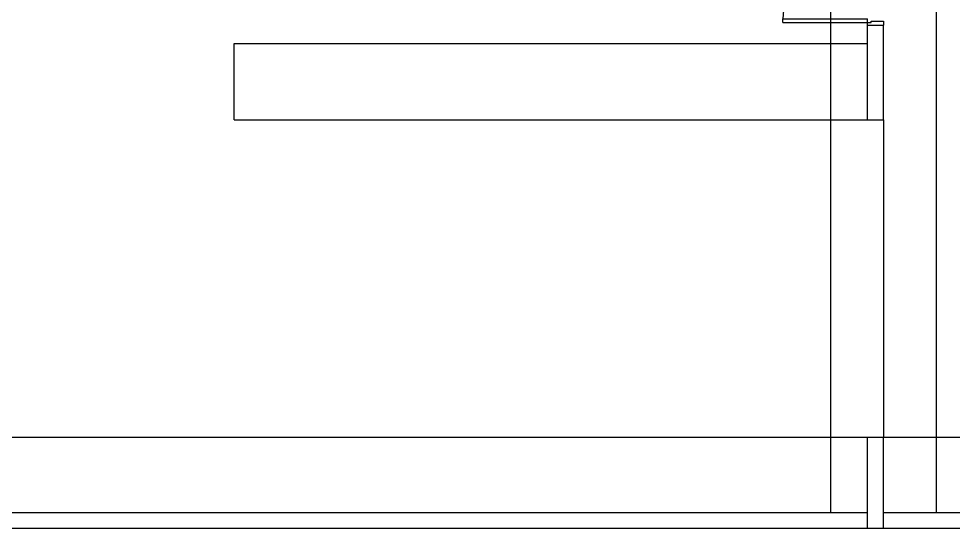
# Model space of a CAD drawing. Extents: x -435 to 5505, y -2177 to 2023.
# Drawn here: x 3789 to 4672, y 60 to 542 of the extents above; entities that cross this region are included whole.
import ezdxf

# ---------------------------------------------------------------- set-up
doc = ezdxf.new("R2010")
doc.units = 0
doc.header["$MEASUREMENT"] = 0
doc.layers.get('0').update_dxf_attribs({"linetype": 'CONTINUOUS'})

msp = doc.modelspace()

# ---------------------------------------------------------------- linework, layer by layer
for p, q in [((4555.70465, 635.79019), (4555.70465, 75.29019)), ((4655.70465, 635.79019), (4655.70465, 75.29019)), ((4510.70465, 541.79019), (4590.70465, 541.79019)), ((4510.70465, 538.29019), (4510.70465, 541.79019)), ((4590.70465, 538.29019), (4590.70465, 541.79019)), ((4594.20465, 539.29019), (4605.70465, 539.29019)), ((4594.20465, 538.29019), (4594.20465, 539.29019)), ((4605.70465, 539.29019), (4605.70465, 535.79019)), ((4510.70465, 538.29019), (4590.70465, 538.29019)), ((4590.70465, 535.79019), (4590.70465, 538.29019)), ((4590.70465, 538.29019), (4594.20465, 538.29019)), ((4590.70465, 446.29019), (4590.70465, 535.79019)), ((4590.70465, 535.79019), (4605.70465, 535.79019)), ((4605.70465, 446.29019), (4605.70465, 535.79019)), ((3992.70465, 518.29019), (4590.70465, 518.29019)), ((3992.70465, 446.29019), (3992.70465, 518.29019)), ((3992.70465, 446.29019), (4590.70465, 446.29019)), ((4590.70465, 446.29019), (4605.70465, 446.29019)), ((4605.70465, 446.29019), (4605.70465, 146.29019)), ((2885.70465, 146.29019), (4590.70465, 146.29019)), ((4590.70465, 146.29019), (4605.70465, 146.29019)), ((4590.70465, 60.29019), (4590.70465, 146.29019)), ((4605.70465, 146.29019), (5105.70465, 146.29019)), ((4605.70465, 60.29019), (4605.70465, 146.29019)), ((2585.70465, 75.29019), (4590.70465, 75.29019)), ((4605.70465, 75.29019), (5105.70465, 75.29019)), ((2585.70465, 60.29019), (4590.70465, 60.29019)), ((4590.70465, 60.29019), (4605.70465, 60.29019)), ((4605.70465, 60.29019), (5105.70465, 60.29019))]:
    msp.add_line(p, q)
msp.add_arc((4590.70465, 538.29019), 80, 90, 177.4925093)

doc.saveas('drawing.dxf')
